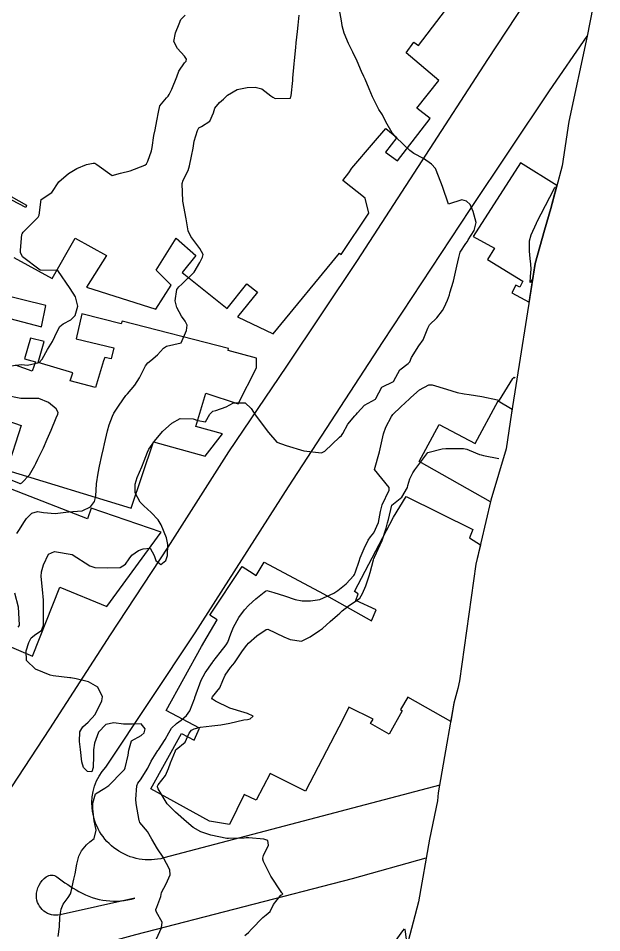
# Model space of a CAD drawing. Header units: metres. Extents: x 292545 to 299085, y 7450245 to 7463078.
# Drawn here: x 297165.2 to 297231, y 7453024.9 to 7453128 of the extents above; entities that cross this region are included whole.
import ezdxf

# ---------------------------------------------------------------- set-up
doc = ezdxf.new("R2010")
doc.units = ezdxf.units.M
for name, color, linetype in [('Area', 45, 'Continuous'), ('Curvas de Nivel 1m', 11, 'Continuous'), ('Curvas de Nivel 5m', 15, 'Continuous'), ('Edificações', 30, 'Continuous'), ('Vias Primárias', 230, 'Continuous')]:
    doc.layers.add(name, color=color, linetype=linetype)

msp = doc.modelspace()

# ---------------------------------------------------------------- linework, layer by layer
at = {"layer": 'Area'}
msp.add_polyline3d([(297231.01, 7453134.5, 689.01), (297229.35, 7453126.01, 695.42), (297227.3, 7453116.39, 689.67), (297226.53, 7453111.36, 698.26), (297225.26, 7453106.55, 691.73), (297224.56, 7453104.12, 691.88), (297223.5, 7453100.34, 695.14), (297220.84, 7453083.53, 691.49), (297220.24, 7453079.47, 690.18), (297218.51, 7453073.66, 690.45), (297216.79, 7453066.43, 694.38), (297214.96, 7453053.28, 694.86), (297214.76, 7453052.44, 694.71), (297214.33, 7453050.78, 693.99), (297213.53, 7453046.27, 691.16), (297212.56, 7453040.64, 690.89), (297212.49, 7453039.74, 690.79), (297211.58, 7453035.45, 690.72), (297210.33, 7453028.37, 693.08), (297208.95, 7453023.07, 691.1)], dxfattribs=at)
at = {"layer": 'Curvas de Nivel 1m', "flags": 128}
for points, elevation in [([(297169.65, 7453024.47), (297169.82, 7453025.55), (297169.84, 7453026.63), (297169.98, 7453027.55), (297170.23, 7453028.1), (297170.79, 7453028.87), (297171.06, 7453029.28), (297171.13, 7453029.54), (297171.43, 7453030.92), (297171.58, 7453031.53), (297171.76, 7453032.6), (297171.98, 7453033.53), (297172.28, 7453034.1), (297172.86, 7453034.81), (297173.25, 7453035.14), (297173.71, 7453035.51), (297173.95, 7453036.44), (297173.73, 7453037.51), (297173.58, 7453038.84), (297173.58, 7453039.51), (297173.89, 7453040.55), (297174.94, 7453041.17), (297175.37, 7453041.49), (297176.96, 7453043.1), (297177.13, 7453043.3), (297177.22, 7453043.47), (297177.55, 7453044.9), (297177.62, 7453045.46), (297177.95, 7453046.51), (297179.01, 7453047.11), (297179.35, 7453047.44), (297179.46, 7453047.88), (297179.02, 7453048.44), (297178.06, 7453048.42), (297177.02, 7453048.41), (297175.94, 7453048.56), (297175.02, 7453048.36), (297174.22, 7453047.5), (297173.75, 7453046.25), (297173.66, 7453045.51), (297173.65, 7453044.84), (297173.61, 7453043.51), (297173.44, 7453043.03), (297172.96, 7453043.07), (297172.53, 7453043.52), (297172.33, 7453044.17), (297172.19, 7453045.53), (297172.07, 7453046.46), (297172.09, 7453047.53), (297172.45, 7453048.1), (297173.03, 7453048.61), (297173.83, 7453049.51), (297174.58, 7453051.02), (297174.65, 7453051.5), (297174.15, 7453052.58), (297173.08, 7453053.16), (297171.68, 7453053.53), (297171.08, 7453053.63), (297170.99, 7453053.64), (297169.09, 7453053.85), (297168.75, 7453053.92), (297167.1, 7453054.61), (297166.1, 7453055.6), (297166.06, 7453056.66), (297166.33, 7453057.6), (297166.61, 7453058.13), (297167.14, 7453058.55), (297167.77, 7453058.96), (297168, 7453059.58), (297167.99, 7453060.76), (297168, 7453061.58), (297167.99, 7453062.37), (297167.88, 7453063.58), (297167.74, 7453065.07), (297167.79, 7453065.58), (297168.02, 7453066.36), (297168.57, 7453067.57), (297169.26, 7453067.87), (297171.25, 7453067.54), (297173.24, 7453066.25), (297173.81, 7453066.08), (297175.24, 7453066.03), (297176.64, 7453066.07), (297177.24, 7453066.43), (297177.66, 7453067.06), (297177.99, 7453067.46), (297178.74, 7453067.98), (297179.26, 7453068.18), (297180.06, 7453068.24), (297180.48, 7453067.43), (297180.69, 7453066.87), (297181.24, 7453066.4), (297181.81, 7453066.85), (297181.98, 7453067.41), (297182.02, 7453068.66), (297181.88, 7453069.41), (297181.29, 7453070.87), (297180.94, 7453071.43), (297180.15, 7453072.28), (297179.32, 7453073.03), (297178.91, 7453073.45), (297178.36, 7453074.48), (297178.34, 7453075.46), (297178.57, 7453076.24), (297179.12, 7453077.44), (297179.38, 7453078.11), (297179.73, 7453079.09), (297179.91, 7453079.43), (297180.52, 7453080.31), (297181.42, 7453081.42), (297182.49, 7453082.35), (297183.44, 7453082.87), (297184.89, 7453082.83), (297185.44, 7453082.64), (297186.29, 7453082.51), (297186.79, 7453083.36), (297187.11, 7453083.69), (297187.45, 7453083.79), (297188.61, 7453084.18), (297189.46, 7453084.65), (297190.78, 7453084.64), (297191.45, 7453083.99), (297191.91, 7453083.3), (297193.41, 7453081.28), (297194.33, 7453080.2), (297195.4, 7453079.85), (297197.39, 7453079.23), (297199.39, 7453079.01), (297199.74, 7453079.2), (297201.41, 7453080.76), (297201.62, 7453080.97), (297201.78, 7453081.18), (297202.37, 7453082.23), (297203.15, 7453083.16), (297203.3, 7453083.31), (297203.45, 7453083.51), (297204.24, 7453084.37), (297205.46, 7453085.06), (297205.52, 7453085.14), (297206.19, 7453086.41), (297207.49, 7453087.04), (297207.53, 7453087.07), (297207.56, 7453087.11), (297208.23, 7453088.38), (297209.18, 7453089.09), (297209.35, 7453089.25), (297209.52, 7453089.74), (297210.36, 7453091.08), (297210.85, 7453091.76), (297211.37, 7453093.06), (297211.57, 7453093.44), (297212.41, 7453094.22), (297213.04, 7453095.05), (297213.22, 7453095.41), (297213.59, 7453096.24), (297213.81, 7453096.83), (297213.87, 7453097.04), (297214.28, 7453098.37), (297214.42, 7453099.03), (297214.65, 7453100.04), (297214.89, 7453101.02), (297215.04, 7453101.64), (297215.68, 7453102.62), (297215.85, 7453102.84), (297215.95, 7453103.01), (297216.6, 7453104.09), (297216.82, 7453105), (297216.5, 7453106.22), (297216.16, 7453107.01), (297215.73, 7453107.38), (297215.23, 7453107.52), (297213.72, 7453107.04), (297213.02, 7453109.05), (297212.6, 7453110.22), (297212.23, 7453111.06), (297211.78, 7453111.57), (297210.91, 7453112.2), (297209.79, 7453112.78), (297209.36, 7453113.09), (297207.82, 7453114.58), (297207.35, 7453115.11), (297206.63, 7453116.32), (297206.27, 7453117.13), (297205.85, 7453117.74), (297205.14, 7453119.14), (297204.77, 7453120.04), (297204.3, 7453121.15), (297204.17, 7453121.43), (297203.9, 7453122.03), (297203.4, 7453123.17), (297202.92, 7453124.18), (297202.44, 7453125.17), (297201.95, 7453126.35), (297201.71, 7453127.18), (297201.66, 7453127.49), (297201.39, 7453129.19)], 688), ([(297164.3, 7453088.83), (297165.51, 7453088.97), (297166.21, 7453088.9), (297167.51, 7453089.19), (297167.87, 7453089.58), (297168.46, 7453090.65), (297169.01, 7453091.57), (297169.55, 7453092.68), (297169.85, 7453093.27), (297170.21, 7453093.55), (297171.1, 7453094.01), (297171.57, 7453094.49), (297171.86, 7453095.54), (297171.6, 7453096.61), (297171, 7453097.55), (297169.63, 7453099.56), (297167.63, 7453099.59), (297165.65, 7453101.12), (297165.42, 7453101.61), (297165.39, 7453101.88), (297165.56, 7453103.61), (297165.58, 7453103.71), (297165.69, 7453103.88), (297167.41, 7453105.58), (297167.5, 7453105.79), (297167.73, 7453107.58), (297168.93, 7453108.38), (297169.75, 7453109.56), (297170.82, 7453110.49), (297171.77, 7453111.09), (297172.84, 7453111.52), (297173.6, 7453111.69), (297173.78, 7453111.66), (297174.04, 7453111.51), (297175.76, 7453110.3), (297176.69, 7453110.56), (297177.77, 7453110.81), (297179.43, 7453111.45), (297179.62, 7453111.6), (297179.78, 7453111.89), (297180.18, 7453113.06), (297180.26, 7453113.44), (297180.47, 7453114.78), (297180.59, 7453115.43), (297180.8, 7453116.46), (297180.97, 7453117.43), (297181.14, 7453118.14), (297181.87, 7453119.04), (297182.06, 7453119.23), (297182.19, 7453119.42), (297182.48, 7453120.02), (297183.04, 7453121.4), (297183.26, 7453122.04), (297183.92, 7453122.99), (297184.12, 7453123.19), (297184.16, 7453123.39), (297183.93, 7453123.75), (297183.13, 7453124.6), (297182.73, 7453125.41), (297182.9, 7453126.36), (297183.32, 7453127.4), (297183.51, 7453127.86), (297183.98, 7453128.36)], 686), ([(297165, 7453069.89), (297165.28, 7453070.37), (297165.77, 7453071.13), (297166.1, 7453071.6), (297166.7, 7453072.21), (297167.31, 7453072.37), (297168.01, 7453072.28), (297169.31, 7453072.15), (297170.54, 7453072.32), (297171.31, 7453072.39), (297172.37, 7453072.47), (297173.32, 7453072.93), (297173.77, 7453073.51), (297173.92, 7453074.1), (297173.99, 7453075.51), (297174.17, 7453076.7), (297174.34, 7453077.51), (297174.6, 7453078.72), (297174.77, 7453079.5), (297174.88, 7453080.01), (297175.24, 7453081.49), (297175.43, 7453082.15), (297175.78, 7453083.14), (297175.96, 7453083.48), (297176.55, 7453084.38), (297177.3, 7453085.47), (297177.38, 7453085.56), (297177.47, 7453085.65), (297178.32, 7453086.62), (297178.82, 7453087.45), (297179.51, 7453088.81), (297179.78, 7453089.17), (297180.12, 7453089.43), (297180.88, 7453090.07), (297181.53, 7453090.79), (297181.9, 7453091.04), (297183.53, 7453091.4), (297184.14, 7453092.8), (297184.22, 7453093.39), (297184.01, 7453093.84), (297183.57, 7453094.4), (297183.04, 7453095.41), (297182.86, 7453096.14), (297183.07, 7453097.41), (297183.28, 7453097.74), (297183.62, 7453098.02), (297185.02, 7453099.38), (297185.64, 7453100.48), (297185.94, 7453101.08), (297186.03, 7453101.37), (297185.66, 7453102.04), (297184.63, 7453103.39), (297184.35, 7453104.05), (297184.1, 7453105.39), (297183.72, 7453107.39), (297183.65, 7453109.39), (297183.76, 7453109.75), (297184.32, 7453110.83), (297184.5, 7453111.38), (297184.72, 7453112.45), (297184.88, 7453113.38), (297185.02, 7453114.17), (297185.38, 7453115.37), (297185.55, 7453115.64), (297185.83, 7453115.82), (297186.79, 7453116.4), (297187.18, 7453117.36), (297187.35, 7453117.86), (297187.86, 7453118.52), (297188.33, 7453118.88), (297188.78, 7453119.34), (297189.88, 7453120), (297191, 7453120.19), (297191.88, 7453120.23), (297192.64, 7453120.05), (297193.68, 7453119.27), (297193.87, 7453119.12), (297194.16, 7453118.97), (297195.87, 7453119.01), (297195.93, 7453119.19), (297195.94, 7453119.25), (297196.13, 7453121.01), (297196.15, 7453121.25), (297196.29, 7453122.86), (297196.33, 7453123.25), (297196.47, 7453124.7), (297196.53, 7453125.24), (297196.67, 7453126.53), (297196.74, 7453127.24), (297196.86, 7453128.36)], 687), ([(297223.15, 7453098.54), (297222.95, 7453098.23), (297222.96, 7453098.91), (297223.03, 7453099.71), (297223.01, 7453100.29), (297222.92, 7453100.93), (297222.86, 7453101.73), (297222.86, 7453102.93), (297223.03, 7453103.58), (297223.65, 7453104.92), (297223.66, 7453104.96), (297223.7, 7453105.03), (297225.63, 7453108.78), (297225.68, 7453108.9), (297225.71, 7453108.94), (297225.75, 7453108.97)], 689), ([(297180.74, 7453024.2), (297181.32, 7453025.42), (297181.41, 7453026.07), (297180.77, 7453027.2), (297180.7, 7453027.43), (297180.7, 7453027.51), (297180.78, 7453027.78), (297181.23, 7453028.98), (297181.34, 7453029.41), (297181.83, 7453030.39), (297182.31, 7453031.41), (297182.26, 7453031.97), (297181.5, 7453033.41), (297180.86, 7453034.33), (297180.23, 7453035.43), (297179.74, 7453036.3), (297178.89, 7453037.33), (297178.83, 7453037.45), (297178.81, 7453037.54), (297178.45, 7453039.45), (297178.44, 7453039.94), (297178.53, 7453041.45), (297178.65, 7453041.75), (297178.95, 7453042.11), (297179.78, 7453043.44), (297180.17, 7453044.23), (297180.92, 7453045.42), (297180.99, 7453045.52), (297181.75, 7453046.67), (297182.14, 7453047.41), (297182.45, 7453047.97), (297183.02, 7453048.48), (297183.55, 7453048.87), (297184.15, 7453049.39), (297184.51, 7453049.91), (297185.06, 7453051.27), (297185.09, 7453051.35), (297185.09, 7453051.38), (297185.1, 7453051.42), (297185.81, 7453053.37), (297186.25, 7453054.21), (297187.06, 7453055.35), (297187.11, 7453055.43), (297187.96, 7453056.5), (297188.62, 7453057.34), (297188.81, 7453057.66), (297189.15, 7453058.58), (297189.45, 7453059.33), (297190.04, 7453060.44), (297190.68, 7453061.31), (297191.19, 7453061.84), (297191.97, 7453062.52), (297192.9, 7453063.28), (297193.07, 7453063.42), (297193.2, 7453063.46), (297194.01, 7453063.27), (297195.2, 7453062.86), (297196.4, 7453062.45), (297197.19, 7453062.32), (297198.12, 7453062.3), (297199.2, 7453062.47), (297200.78, 7453063.19), (297201.21, 7453063.47), (297202.15, 7453064.23), (297203.03, 7453065.16), (297203.11, 7453065.28), (297203.23, 7453065.58), (297203.62, 7453066.78), (297203.73, 7453067.16), (297204.19, 7453068.22), (297204.66, 7453069.15), (297204.91, 7453069.52), (297205.28, 7453069.97), (297205.8, 7453071.13), (297206.04, 7453072.4), (297206.24, 7453073.13), (297207, 7453074.78), (297207.01, 7453075.11), (297205.37, 7453077.14), (297205.94, 7453079.13), (297206.07, 7453079.8), (297206.37, 7453081.13), (297206.65, 7453081.89), (297207.27, 7453083.11), (297207.45, 7453083.34), (297208.34, 7453084.21), (297209.32, 7453085.09), (297209.39, 7453085.16), (297209.47, 7453085.24), (297210.45, 7453086.11), (297211.49, 7453086.66), (297211.87, 7453086.67), (297213.47, 7453086.18), (297214.71, 7453085.79), (297215.47, 7453085.64), (297216.05, 7453085.6), (297217.47, 7453085.36), (297219.26, 7453084.97), (297219.46, 7453084.95), (297220.98, 7453087.4), (297221.14, 7453087.52), (297221.19, 7453087.43)], 689), ([(297163.36, 7453076.32), (297165.2, 7453075.61), (297165.35, 7453075.56), (297165.4, 7453075.56), (297165.54, 7453075.61), (297166.42, 7453076.54), (297167.04, 7453077.59), (297167.15, 7453077.82), (297167.38, 7453078.3), (297167.99, 7453079.58), (297168.43, 7453080.55), (297168.85, 7453081.57), (297169.44, 7453082.95), (297169.62, 7453083.38), (297169.64, 7453083.56), (297169.45, 7453083.96), (297168.57, 7453084.69), (297167.46, 7453085.12), (297165.94, 7453085.12), (297165.46, 7453085.15), (297163.59, 7453085.5)], 686), ([(297165.15, 7453059.36), (297165.26, 7453059.51), (297165.3, 7453059.61), (297165.18, 7453061.61), (297164.75, 7453063.17)], 687), ([(297207.8, 7453024.04), (297208.57, 7453025.09), (297208.76, 7453025.31), (297208.79, 7453025.24), (297208.95, 7453024.15)], 691)]:
    msp.add_lwpolyline(points, dxfattribs=dict(at, elevation=elevation))
at = {"layer": 'Curvas de Nivel 5m', "elevation": 690, "flags": 128}
msp.add_lwpolyline([(297190.74, 7453024.57), (297191.14, 7453024.91), (297191.49, 7453025.3), (297192.77, 7453026.59), (297193.15, 7453026.89), (297193.57, 7453027.27), (297193.97, 7453028.08), (297194.8, 7453029.1), (297194.9, 7453029.16), (297195.02, 7453029.26), (297194.92, 7453029.37), (297194.81, 7453029.48), (297193.66, 7453031.27), (297192.84, 7453032.91), (297192.74, 7453033.18), (297192.74, 7453033.28), (297192.85, 7453033.6), (297193.38, 7453034.76), (297193.31, 7453035.28), (297192.87, 7453035.43), (297191.16, 7453035.59), (297190.88, 7453035.57), (297190.64, 7453035.55), (297188.87, 7453035.5), (297188.69, 7453035.51), (297186.88, 7453035.88), (297185.77, 7453036.25), (297184.89, 7453036.76), (297184.13, 7453037.39), (297182.91, 7453038.47), (297181.97, 7453039.41), (297180.94, 7453041.11), (297180.86, 7453041.34), (297180.86, 7453041.42), (297180.94, 7453041.57), (297181.76, 7453042.61), (297182.1, 7453043.41), (297182.35, 7453044.03), (297182.89, 7453045.4), (297182.92, 7453045.47), (297182.99, 7453045.55), (297184, 7453046.39), (297184.45, 7453047.39), (297184.69, 7453047.71), (297185.02, 7453047.89), (297185.71, 7453048.06), (297187.02, 7453048.22), (297188.03, 7453048.34), (297189.02, 7453048.53), (297190.6, 7453048.88), (297191.03, 7453048.94), (297191.33, 7453049), (297191.66, 7453049.29), (297191.04, 7453049.61), (297190.65, 7453049.7), (297189.05, 7453050.21), (297187.42, 7453050.98), (297187.06, 7453051.21), (297187.01, 7453051.35), (297187.06, 7453051.49), (297187.92, 7453052.49), (297188.25, 7453053.34), (297188.49, 7453053.94), (297189.11, 7453054.81), (297189.36, 7453055.08), (297189.56, 7453055.32), (297190.47, 7453056.66), (297190.94, 7453057.3), (297191.14, 7453057.54), (297192.08, 7453058.35), (297193.15, 7453059.09), (297193.33, 7453059.1), (297195.14, 7453058.25), (297195.83, 7453057.94), (297197.14, 7453057.75), (297198.1, 7453058.27), (297199.15, 7453058.97), (297199.48, 7453059.21), (297200.36, 7453060), (297201.18, 7453060.7), (297201.44, 7453060.92), (297201.72, 7453061.17), (297202.53, 7453061.83), (297203.19, 7453062.24), (297203.72, 7453062.63), (297204.02, 7453063.15), (297204.37, 7453063.99), (297204.76, 7453065.14), (297204.86, 7453065.51), (297205.25, 7453066.93), (297205.3, 7453067.09), (297205.32, 7453067.14), (297205.35, 7453067.24), (297206.24, 7453069.13), (297206.67, 7453070.5), (297206.84, 7453071.12), (297206.94, 7453071.48), (297207.31, 7453073.11), (297208.44, 7453073.99), (297209.07, 7453075.09), (297209.13, 7453075.31), (297209.36, 7453076.08), (297209.7, 7453076.76), (297209.9, 7453077.08), (297211.39, 7453079.06), (297212.99, 7453079.45), (297213.4, 7453079.51), (297214.91, 7453079.51), (297215.4, 7453079.48), (297215.78, 7453079.4), (297216.77, 7453079), (297217.23, 7453078.83), (297217.39, 7453078.78), (297217.66, 7453078.72), (297219.38, 7453078.38)], dxfattribs=at)
at = {"layer": 'Edificações'}
for points in [[(297164.64, 7453101.02), (297168.99, 7453098.68), (297171.57, 7453103.21), (297175.13, 7453101.27), (297172.85, 7453097.67), (297180.7, 7453095.2), (297182.4, 7453097.93), (297180.73, 7453099.59), (297182.98, 7453103.21), (297185.2, 7453101.26), (297183.67, 7453099.34), (297188.72, 7453095.3), (297190.97, 7453098.06), (297192.17, 7453097.11), (297189.91, 7453094.35), (297193.92, 7453092.42), (297201.4, 7453101.53), (297201.61, 7453101.36), (297204.74, 7453106.04), (297204.29, 7453107.72), (297201.8, 7453109.72), (297202.45, 7453110.57), (297202.8, 7453111.12), (297205.25, 7453113.97), (297206.64, 7453115.59), (297207.9, 7453114.56), (297206.62, 7453112.92), (297207.94, 7453111.94), (297211.64, 7453116.72), (297210.13, 7453117.89), (297212.61, 7453120.99), (297208.92, 7453124.12), (297209.82, 7453125.32), (297210.31, 7453124.95), (297214.97, 7453131.02)], [(297159.21, 7453110.81), (297166.08, 7453106.95), (297166.02, 7453106.68), (297159.51, 7453110.07)], [(297162.03, 7453094.7), (297167.79, 7453093.22), (297168.28, 7453095.63), (297152.04, 7453099.62)], [(297163.97, 7453082.61), (297165.48, 7453082.09), (297163.87, 7453077.05), (297177.89, 7453072.78), (297177.89, 7453072.78), (297180.41, 7453080.26), (297186.24, 7453078.61), (297188.21, 7453081.16), (297185.19, 7453081.98), (297186.31, 7453085.74), (297189.96, 7453084.54), (297192.03, 7453088.59), (297192.03, 7453089.67), (297188.86, 7453090.53), (297188.89, 7453090.78), (297176.88, 7453093.85), (297176.77, 7453093.55), (297172.33, 7453094.68), (297171.7, 7453091.88), (297175.94, 7453090.83), (297175.64, 7453089.6), (297174.92, 7453089.74), (297174.79, 7453089.38), (297173.89, 7453086.39), (297171.02, 7453087.12), (297171.3, 7453088.01), (297167.42, 7453089.18), (297168.07, 7453091.56), (297166.52, 7453091.93), (297165.86, 7453089.62), (297167.11, 7453089.28), (297166.72, 7453088.23), (297164.85, 7453088.88)]]:
    msp.add_lwpolyline(points, dxfattribs=at)
for points, elevation in [([(297225.95, 7453109.17), (297221.85, 7453111.71), (297216.49, 7453103.39), (297218.89, 7453102.1), (297218.12, 7453100.79), (297222.09, 7453098.37), (297221.76, 7453097.69), (297221.31, 7453097.91), (297220.88, 7453097.04), (297222.81, 7453095.99), (297223.5, 7453100.34), (297224.56, 7453104.12), (297225.26, 7453106.55)], 695.29), ([(297218.47, 7453073.49), (297210.41, 7453078.03), (297212.65, 7453082.2), (297216.72, 7453080.04), (297219.31, 7453084.86), (297220.9, 7453083.92), (297220.84, 7453083.53), (297220.24, 7453079.47), (297218.51, 7453073.66)], 690.54), ([(297213.97, 7453048.72), (297209.11, 7453051.44), (297208.28, 7453050.05), (297208.5, 7453049.92), (297207, 7453047.26), (297204.91, 7453048.47), (297205.2, 7453048.97), (297202.46, 7453050.33), (297201.84, 7453049), (297197.58, 7453040.85), (297193.57, 7453042.85), (297192.02, 7453039.83), (297190.67, 7453040.46), (297188.99, 7453037.08), (297186.74, 7453037.45), (297180.1, 7453041.12), (297183.59, 7453047.35), (297185.01, 7453046.61), (297185.62, 7453047.97), (297181.85, 7453049.93), (297185.82, 7453057.17), (297186.46, 7453058.26), (297187.61, 7453060.16), (297186.79, 7453060.69), (297190.43, 7453066.2), (297191.26, 7453065.66), (297192.02, 7453065.17), (297192.91, 7453066.68), (297199.6, 7453063.12), (297205.04, 7453060.06), (297205.54, 7453061.28), (297203.24, 7453062.35), (297203.5, 7453063.12), (297203.1, 7453063.37), (297207.52, 7453071.76), (297208.93, 7453074.07), (297216.45, 7453070.37), (297216.09, 7453069.42), (297217.31, 7453068.61), (297216.79, 7453066.43), (297214.96, 7453053.28), (297214.76, 7453052.44), (297214.33, 7453050.78)], 692.61)]:
    msp.add_lwpolyline(points, close=True, dxfattribs=dict(at, elevation=elevation))
msp.add_lwpolyline([(297157.57, 7453068.57), (297142.88, 7453074.57), (297140, 7453067.47), (297152.13, 7453062.34), (297151.96, 7453062.01), (297155.35, 7453060.57), (297155.47, 7453060.9), (297166.75, 7453056.09), (297169.84, 7453063.86), (297175.15, 7453061.68), (297181.28, 7453070.05), (297173.38, 7453072.76), (297172.98, 7453071.56), (297160.66, 7453076.32), (297157.56, 7453068.46)], close=True, dxfattribs=at)
at = {"layer": 'Vias Primárias'}
for points in [[(297101.95, 7452992.61), (297140.99, 7452988.63), (297142.04, 7452988.63, 0.370296), (297143.66, 7452989.65), (297143.66, 7452990.72), (297143.16, 7452995.2, -0.115269), (297144.07, 7453002.8, -0.04697), (297146.69, 7453011.41, -0.047659), (297154, 7453025.67), (297159.4, 7453033.7), (297168.73, 7453047.88), (297175.56, 7453058.46), (297182.07, 7453068.38), (297188.94, 7453079.1), (297195.47, 7453088.77), (297203.45, 7453100.68), (297210.75, 7453111.94), (297218.16, 7453123.38), (297225.71, 7453134.88)], [(297178.32, 7453028.77), (297169.88, 7453026.9, -0.47808), (297167.21, 7453029.03, -0.242586), (297168.31, 7453031.19, -0.330954), (297169.52, 7453031.17, 0.034593), (297172, 7453029.52, 0.201697), (297178.32, 7453028.77, 0.160544)]]:
    msp.add_lwpolyline(points, format="xyb", dxfattribs=at)
for points, elevation in [([(297212.72, 7453041.53), (297198.02, 7453037.66), (297181.58, 7453033.31, -0.463837), (297173.49, 7453038.96, -0.211421), (297175.03, 7453043.55), (297185.14, 7453058.7), (297195.67, 7453075.18), (297206.34, 7453091.56), (297216.17, 7453106.45), (297225.11, 7453119.83), (297229.35, 7453126.01)], 690.93), ([(297191.74, 7452859.44), (297183.93, 7452885.89), (297177.86, 7452907.89), (297172.31, 7452927.02), (297167.36, 7452945.99), (297162.37, 7452961.18), (297151.28, 7452991.7, -0.098926), (297151.2, 7453001.25, -0.075263), (297156.42, 7453014.96, -0.228481), (297162.77, 7453020.42), (297178.43, 7453024.67), (297202.89, 7453031.01), (297211.21, 7453033.33)], 688.73)]:
    msp.add_lwpolyline(points, format="xyb", dxfattribs=dict(at, elevation=elevation))

doc.saveas('drawing.dxf')
